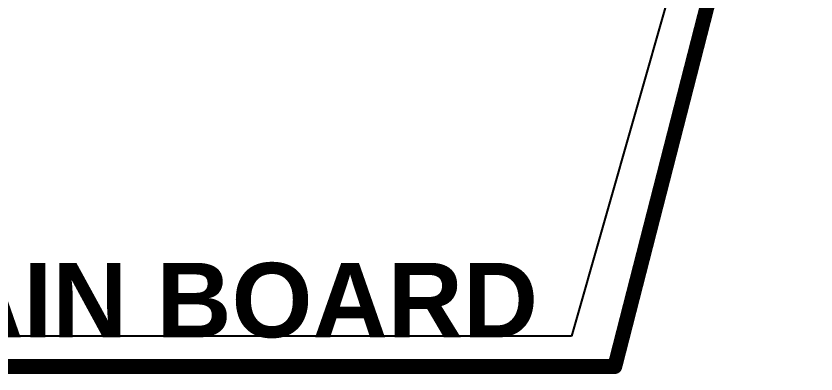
# Model space of a CAD drawing. Header units: inches. Extents: x 0 to 355, y -10 to 78.
# Drawn here: x 72.6 to 86.23, y -3.75 to 2.36 of the extents above; entities that cross this region are included whole.
import ezdxf

# ---------------------------------------------------------------- set-up
doc = ezdxf.new("R2010")
doc.units = ezdxf.units.IN
for name, color, linetype in [('Board Outline', 216, 'Continuous'), ('Bottom Layer', 5, 'Continuous'), ('Top Layer', 1, 'Continuous'), ('Top Overlay', 2, 'Continuous')]:
    doc.layers.add(name, color=color, linetype=linetype)
doc.styles.add('Arial_Bold', font='', dxfattribs={"height": 0.2})
doc.styles.get('Arial_Bold').set_extended_font_data('Arial', bold=True)

msp = doc.modelspace()

# ---------------------------------------------------------------- linework, layer by layer
at = {"layer": 'Board Outline', "const_width": 0.254}
for points in [[(82.80401269999999, -3.618986919999999), (86.10601523999999, 9.2710127)], [(68.64401054, -3.618986919999999), (82.80401269999999, -3.618986919999999)]]:
    msp.add_lwpolyline(points, dxfattribs=at)
at = {"layer": 'Board Outline', "const_width": 0.127}
msp.add_lwpolyline([(82.7405127, -3.618986919999999, 1), (82.86751269999999, -3.618986919999999, 1)], format="xyb", close=True, dxfattribs=at)
msp.add_lwpolyline([(82.7405127, -3.618986919999999, 1), (82.86751269999999, -3.618986919999999, 1)], format="xyb", close=True, dxfattribs=at)
at = {"layer": 'Bottom Layer'}
for p, q in [((84.0959202, 4.01351242), (82.06392019999998, -3.09848758)), ((82.06392019999998, -3.09848758), (69.61792274, -3.09848758))]:
    msp.add_line(p, q, dxfattribs=at)
at = {"layer": 'Top Layer'}
for p, q in [((84.0959202, 4.01351242), (82.06392019999998, -3.09848758)), ((82.06392019999998, -3.09848758), (69.61792274, -3.09848758))]:
    msp.add_line(p, q, dxfattribs=at)

# ---------------------------------------------------------------- texts
at = {"layer": 'Top Overlay', "style": 'Arial_Bold'}
msp.add_text('MAIN BOARD', height=1.27, rotation=360, dxfattribs=at).set_placement((69.96626596, -3.12080656))

doc.saveas('drawing.dxf')
